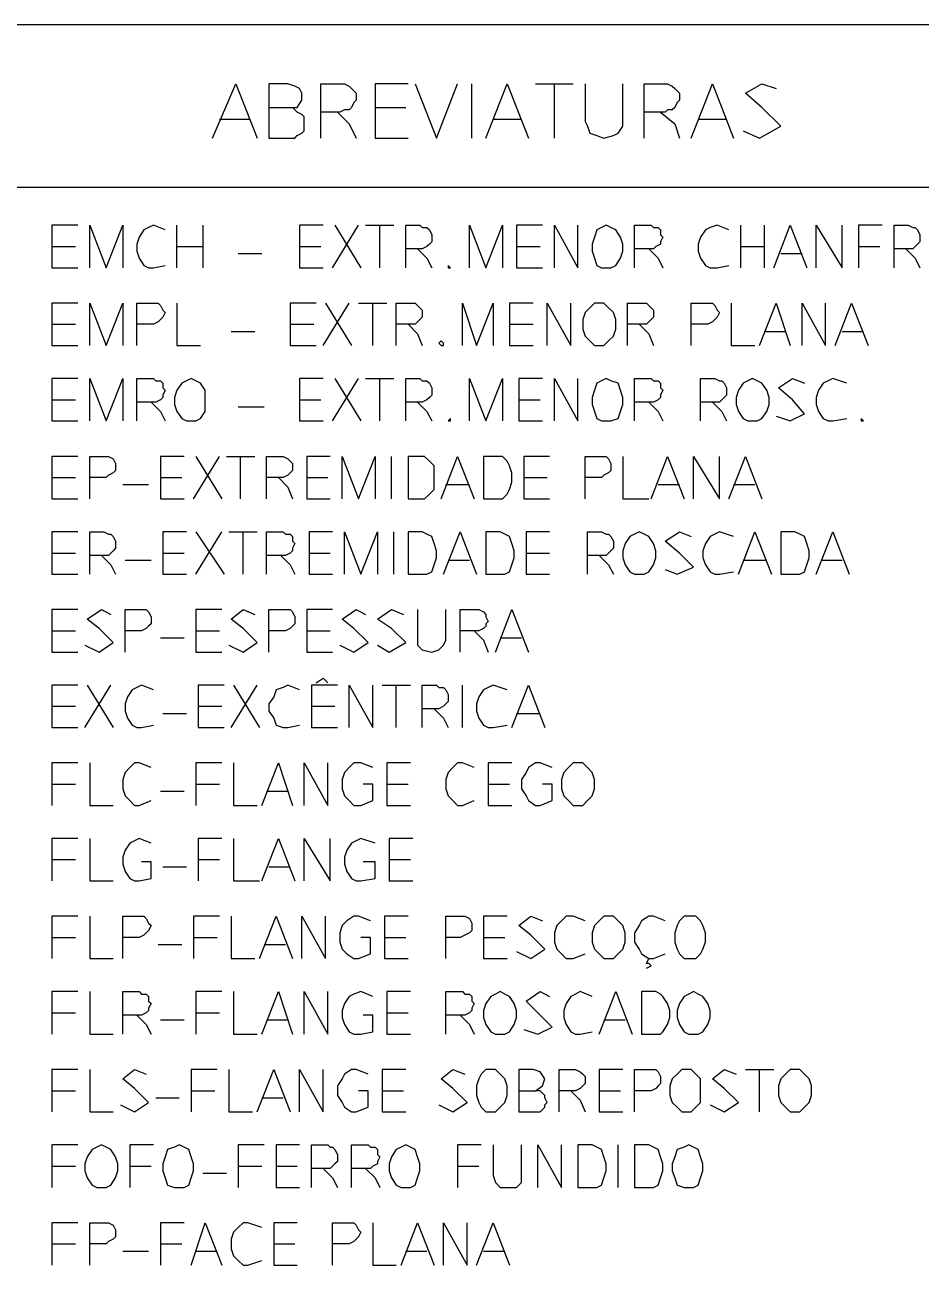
# Paper-space layout 'FOLHA 2' of a CAD drawing. Extents: x 518 to 1126, y -1 to 420.
# Drawn here: x 582.5 to 620.5, y 54 to 106.6 of the extents above; entities that cross this region are included whole.
import ezdxf

# ---------------------------------------------------------------- set-up
doc = ezdxf.new("R2010")
doc.units = 0
doc.header["$MEASUREMENT"] = 0
doc.layers.add('GT_1', color=7, linetype='Continuous')

psp = doc.layouts.new('FOLHA 2')

# ---------------------------------------------------------------- linework, layer by layer
at = {"layer": 'GT_1', "flags": 128}
for points in [[(971.39, 106.589), (542.59, 106.589)], [(590.49, 101.789), (591.49, 104.089), (592.39, 101.789)], [(592.89, 103.089), (593.89, 103.089), (594.09, 103.089), (594.29, 103.389), (594.29, 103.689), (594.19, 103.889), (593.99, 103.989), (593.69, 104.089), (592.89, 104.089), (592.89, 101.789), (593.89, 101.789), (593.99, 101.789), (594.09, 101.889), (594.29, 101.989), (594.39, 102.089), (594.39, 102.189), (594.39, 102.389), (594.39, 102.489), (594.39, 102.689), (594.29, 102.789), (594.09, 102.889), (593.99, 102.989), (593.89, 103.089)], [(595.09, 101.789), (595.09, 104.089), (595.89, 104.089), (595.99, 104.089), (596.09, 104.089), (596.29, 103.989), (596.39, 103.889), (596.49, 103.789), (596.59, 103.689), (596.59, 103.589), (596.59, 103.389), (596.49, 103.289), (596.39, 103.089), (596.29, 102.989), (596.09, 102.989), (595.89, 102.889), (595.09, 102.889)], [(598.79, 104.089), (597.39, 104.089), (597.39, 101.789), (598.79, 101.789)], [(599.09, 104.089), (599.99, 101.789), (600.89, 104.089)], [(601.49, 101.789), (601.49, 104.089)], [(602.09, 101.789), (602.99, 104.089), (603.89, 101.789)], [(604.19, 104.089), (605.79, 104.089)], [(604.99, 101.789), (604.99, 104.089)], [(606.29, 104.089), (606.29, 102.489), (606.39, 102.289), (606.49, 101.989), (606.79, 101.889), (607.09, 101.789), (607.49, 101.889), (607.69, 101.989), (607.89, 102.289), (607.89, 102.489), (607.89, 104.089)], [(608.79, 101.789), (608.79, 104.089), (609.69, 104.089), (609.79, 104.089), (609.99, 103.989), (610.09, 103.889), (610.19, 103.789), (610.29, 103.689), (610.29, 103.589), (610.29, 103.389), (610.19, 103.289), (610.09, 103.089), (609.99, 102.989), (609.79, 102.989), (609.69, 102.889), (608.79, 102.889)], [(610.79, 101.789), (611.69, 104.089), (612.59, 101.789)], [(612.99, 102.089), (613.69, 101.789), (614.59, 102.289), (613.79, 103.089), (613.09, 103.689), (613.79, 104.089), (614.39, 103.889)], [(590.79, 102.589), (592.09, 102.589)], [(595.79, 102.889), (596.29, 102.389), (596.59, 101.789)], [(597.39, 103.089), (598.69, 103.089)], [(602.39, 102.589), (603.59, 102.589)], [(609.49, 102.889), (610.09, 102.389), (610.29, 101.789)], [(611.09, 102.589), (612.29, 102.589)], [(846.49, 99.689), (542.59, 99.689)], [(584.79, 98.089), (583.69, 98.089), (583.69, 96.289), (584.79, 96.289)], [(585.29, 96.289), (585.29, 98.089), (585.99, 96.289), (586.69, 98.089), (586.69, 96.289)], [(588.49, 97.889), (587.99, 98.089), (587.79, 97.989), (587.59, 97.889), (587.39, 97.589), (587.29, 97.289), (587.29, 96.989), (587.39, 96.689), (587.59, 96.389), (587.79, 96.289), (587.99, 96.289), (588.49, 96.389)], [(588.99, 96.289), (588.99, 98.089)], [(590.09, 98.089), (590.09, 96.289)], [(595.19, 98.089), (594.19, 98.089), (594.19, 96.289), (595.19, 96.289)], [(595.59, 96.289), (596.69, 98.089)], [(595.69, 98.089), (596.79, 96.289)], [(596.99, 98.089), (598.19, 98.089)], [(597.59, 96.289), (597.59, 98.089)], [(598.69, 96.289), (598.69, 98.089), (599.29, 98.089), (599.39, 97.989), (599.59, 97.989), (599.69, 97.889), (599.79, 97.689), (599.79, 97.589), (599.79, 97.389), (599.69, 97.289), (599.59, 97.189), (599.39, 97.089), (599.29, 97.089), (598.69, 97.089)], [(601.39, 96.289), (601.39, 98.089), (602.09, 96.289), (602.79, 98.089), (602.79, 96.289)], [(604.49, 98.089), (603.39, 98.089), (603.39, 96.289), (604.49, 96.289)], [(604.99, 96.289), (604.99, 98.089), (605.99, 96.289), (605.99, 98.089)], [(607.29, 96.289), (607.39, 96.289), (607.59, 96.389), (607.79, 96.689), (607.89, 96.989), (607.89, 97.289), (607.79, 97.589), (607.59, 97.889), (607.39, 97.989), (607.19, 98.089), (606.99, 97.989), (606.79, 97.889), (606.69, 97.589), (606.59, 97.289), (606.59, 96.989), (606.69, 96.689), (606.79, 96.389), (606.99, 96.289), (607.19, 96.289), (607.29, 96.289)], [(608.39, 96.289), (608.39, 98.089), (609.09, 98.089), (609.19, 97.989), (609.39, 97.989), (609.49, 97.889), (609.49, 97.689), (609.59, 97.589), (609.49, 97.389), (609.49, 97.289), (609.29, 97.189), (609.19, 97.089), (609.09, 97.089), (608.39, 97.089)], [(612.39, 97.889), (611.89, 98.089), (611.59, 97.989), (611.39, 97.889), (611.19, 97.589), (611.09, 97.289), (611.09, 96.989), (611.19, 96.689), (611.39, 96.389), (611.59, 96.289), (611.89, 96.289), (612.39, 96.389)], [(612.89, 96.289), (612.89, 98.089)], [(613.89, 98.089), (613.89, 96.289)], [(614.29, 96.289), (614.99, 98.089), (615.69, 96.289)], [(616.09, 96.289), (616.09, 98.089), (617.19, 96.289), (617.19, 98.089)], [(618.89, 98.089), (617.89, 98.089), (617.89, 96.289)], [(619.39, 96.289), (619.39, 98.089), (619.99, 98.089), (620.19, 97.989), (620.29, 97.989), (620.39, 97.889), (620.49, 97.689), (620.49, 97.589), (620.49, 97.389), (620.39, 97.289), (620.29, 97.189), (620.19, 97.089), (619.99, 97.089), (619.39, 97.089)], [(583.69, 97.189), (584.69, 97.189)], [(588.99, 97.189), (590.09, 97.189)], [(591.59, 96.889), (592.59, 96.889)], [(594.19, 97.189), (595.09, 97.189)], [(599.19, 97.089), (599.59, 96.689), (599.79, 96.289)], [(603.39, 97.189), (604.39, 97.189)], [(608.99, 97.089), (609.39, 96.689), (609.59, 96.289)], [(612.89, 97.189), (613.89, 97.189)], [(614.59, 96.889), (615.49, 96.889)], [(617.89, 97.189), (618.79, 97.189)], [(619.89, 97.089), (620.29, 96.689), (620.49, 96.289)], [(600.59, 96.289), (600.49, 96.389), (600.49, 96.289), (600.59, 96.289)], [(584.79, 94.789), (583.69, 94.789), (583.69, 92.989), (584.79, 92.989)], [(585.29, 92.989), (585.29, 94.789), (585.99, 92.989), (586.69, 94.789), (586.69, 92.989)], [(587.29, 92.989), (587.29, 94.789), (587.99, 94.789), (588.19, 94.789), (588.29, 94.689), (588.39, 94.489), (588.49, 94.389), (588.39, 94.189), (588.29, 94.089), (588.19, 93.989), (587.99, 93.889), (587.29, 93.889)], [(588.99, 94.789), (588.99, 92.989), (589.99, 92.989)], [(594.89, 94.789), (593.79, 94.789), (593.79, 92.989), (594.89, 92.989)], [(595.19, 92.989), (596.29, 94.789)], [(595.29, 94.789), (596.39, 92.989)], [(596.69, 94.789), (597.89, 94.789)], [(597.29, 92.989), (597.29, 94.789)], [(598.29, 92.989), (598.29, 94.789), (598.89, 94.789), (598.99, 94.789), (599.09, 94.789), (599.19, 94.689), (599.29, 94.589), (599.39, 94.489), (599.39, 94.289), (599.39, 94.189), (599.29, 94.089), (599.19, 93.989), (599.09, 93.889), (598.89, 93.889), (598.29, 93.889)], [(601.09, 92.989), (601.09, 94.789), (601.69, 92.989), (602.39, 94.789), (602.39, 92.989)], [(604.09, 94.789), (603.09, 94.789), (603.09, 92.989), (604.09, 92.989)], [(604.69, 92.989), (604.69, 94.789), (605.69, 92.989), (605.69, 94.789)], [(606.99, 92.989), (607.09, 92.989), (607.29, 93.189), (607.49, 93.389), (607.59, 93.689), (607.59, 94.089), (607.49, 94.389), (607.29, 94.589), (607.09, 94.789), (606.89, 94.789), (606.69, 94.789), (606.49, 94.589), (606.29, 94.389), (606.19, 94.089), (606.19, 93.689), (606.29, 93.389), (606.49, 93.189), (606.69, 92.989), (606.89, 92.989), (606.99, 92.989)], [(608.09, 92.989), (608.09, 94.789), (608.69, 94.789), (608.89, 94.789), (608.99, 94.689), (609.09, 94.589), (609.19, 94.489), (609.19, 94.289), (609.19, 94.189), (609.09, 94.089), (608.99, 93.989), (608.89, 93.889), (608.69, 93.889), (608.09, 93.889)], [(610.79, 92.989), (610.79, 94.789), (611.49, 94.789), (611.69, 94.789), (611.79, 94.689), (611.89, 94.489), (611.99, 94.389), (611.89, 94.189), (611.79, 94.089), (611.69, 93.989), (611.49, 93.889), (610.79, 93.889)], [(612.49, 94.789), (612.49, 92.989), (613.49, 92.989)], [(613.69, 92.989), (614.39, 94.789), (614.99, 92.989)], [(615.49, 92.989), (615.49, 94.789), (616.49, 92.989), (616.49, 94.789)], [(616.89, 92.989), (617.59, 94.789), (618.29, 92.989)], [(583.69, 93.889), (584.69, 93.889)], [(593.79, 93.889), (594.79, 93.889)], [(598.79, 93.889), (599.19, 93.489), (599.39, 92.989)], [(603.09, 93.889), (604.09, 93.889)], [(608.59, 93.889), (608.99, 93.489), (609.19, 92.989)], [(591.29, 93.589), (592.29, 93.589)], [(600.29, 92.989), (600.29, 93.089), (600.19, 93.189), (600.09, 93.089), (600.19, 92.989), (600.29, 92.989)], [(613.89, 93.589), (614.79, 93.589)], [(617.19, 93.589), (618.09, 93.589)], [(584.79, 91.589), (583.69, 91.589), (583.69, 89.789), (584.79, 89.789)], [(585.29, 89.789), (585.29, 91.589), (585.99, 89.789), (586.69, 91.589), (586.69, 89.789)], [(587.29, 89.789), (587.29, 91.589), (587.99, 91.589), (588.09, 91.489), (588.29, 91.489), (588.39, 91.389), (588.39, 91.189), (588.49, 91.089), (588.39, 90.889), (588.39, 90.789), (588.29, 90.689), (588.09, 90.589), (587.99, 90.589), (587.29, 90.589)], [(589.69, 89.789), (589.79, 89.789), (589.99, 89.889), (590.19, 90.189), (590.19, 90.489), (590.19, 90.789), (590.19, 91.089), (589.99, 91.389), (589.79, 91.489), (589.59, 91.589), (589.39, 91.489), (589.19, 91.389), (588.99, 91.089), (588.89, 90.789), (588.89, 90.489), (588.99, 90.189), (589.19, 89.889), (589.39, 89.789), (589.59, 89.789), (589.69, 89.789)], [(595.19, 91.589), (594.19, 91.589), (594.19, 89.789), (595.19, 89.789)], [(595.59, 89.789), (596.69, 91.589)], [(595.69, 91.589), (596.79, 89.789)], [(596.99, 91.589), (598.19, 91.589)], [(597.59, 89.789), (597.59, 91.589)], [(598.69, 89.789), (598.69, 91.589), (599.29, 91.589), (599.39, 91.489), (599.59, 91.489), (599.69, 91.389), (599.79, 91.189), (599.79, 91.089), (599.79, 90.889), (599.69, 90.789), (599.59, 90.689), (599.39, 90.589), (599.29, 90.589), (598.69, 90.589)], [(601.39, 89.789), (601.39, 91.589), (602.09, 89.789), (602.79, 91.589), (602.79, 89.789)], [(604.49, 91.589), (603.49, 91.589), (603.49, 89.789), (604.49, 89.789)], [(604.99, 89.789), (604.99, 91.589), (605.99, 89.789), (605.99, 91.589)], [(607.29, 89.789), (607.39, 89.789), (607.69, 89.889), (607.79, 90.189), (607.89, 90.489), (607.89, 90.789), (607.79, 91.089), (607.69, 91.389), (607.39, 91.489), (607.19, 91.589), (606.99, 91.489), (606.79, 91.389), (606.69, 91.089), (606.59, 90.789), (606.59, 90.489), (606.69, 90.189), (606.79, 89.889), (606.99, 89.789), (607.19, 89.789), (607.29, 89.789)], [(608.39, 89.789), (608.39, 91.589), (609.09, 91.589), (609.19, 91.489), (609.39, 91.489), (609.49, 91.389), (609.49, 91.189), (609.59, 91.089), (609.49, 90.889), (609.49, 90.789), (609.39, 90.689), (609.19, 90.589), (609.09, 90.589), (608.39, 90.589)], [(611.19, 89.789), (611.19, 91.589), (611.79, 91.589), (611.99, 91.489), (612.09, 91.489), (612.19, 91.389), (612.29, 91.189), (612.29, 91.089), (612.29, 90.889), (612.19, 90.789), (612.09, 90.689), (611.99, 90.589), (611.79, 90.589), (611.19, 90.589)], [(613.49, 89.789), (613.59, 89.789), (613.79, 89.889), (613.99, 90.189), (614.09, 90.489), (614.09, 90.789), (613.99, 91.089), (613.79, 91.389), (613.59, 91.489), (613.39, 91.589), (613.19, 91.489), (612.99, 91.389), (612.79, 91.089), (612.69, 90.789), (612.69, 90.489), (612.79, 90.189), (612.99, 89.889), (613.19, 89.789), (613.39, 89.789), (613.49, 89.789)], [(614.39, 89.989), (614.99, 89.789), (615.59, 90.089), (615.09, 90.689), (614.49, 91.189), (615.09, 91.589), (615.59, 91.389)], [(617.39, 91.389), (616.79, 91.589), (616.59, 91.489), (616.39, 91.389), (616.19, 91.089), (616.09, 90.789), (616.09, 90.489), (616.19, 90.189), (616.39, 89.889), (616.59, 89.789), (616.79, 89.789), (617.39, 89.889)], [(583.69, 90.689), (584.69, 90.689)], [(587.89, 90.589), (588.29, 90.189), (588.49, 89.789)], [(594.19, 90.689), (595.09, 90.689)], [(599.19, 90.589), (599.59, 90.189), (599.79, 89.789)], [(603.49, 90.689), (604.39, 90.689)], [(608.99, 90.589), (609.39, 90.189), (609.59, 89.789)], [(611.69, 90.589), (612.09, 90.189), (612.29, 89.789)], [(591.59, 90.389), (592.69, 90.389)], [(600.59, 89.789), (600.59, 89.889), (600.49, 89.789), (600.59, 89.789)], [(617.99, 89.789), (618.09, 89.789), (617.99, 89.889), (617.99, 89.789)], [(584.79, 88.289), (583.69, 88.289), (583.69, 86.489), (584.79, 86.489)], [(585.29, 86.489), (585.29, 88.289), (585.99, 88.289), (586.09, 88.289), (586.29, 88.189), (586.39, 87.989), (586.39, 87.889), (586.39, 87.689), (586.29, 87.589), (586.09, 87.489), (585.99, 87.389), (585.29, 87.389)], [(589.29, 88.289), (588.29, 88.289), (588.29, 86.489), (589.29, 86.489)], [(589.69, 86.489), (590.79, 88.289)], [(589.79, 88.289), (590.89, 86.489)], [(591.09, 88.289), (592.29, 88.289)], [(591.69, 86.489), (591.69, 88.289)], [(592.79, 86.489), (592.79, 88.289), (593.39, 88.289), (593.49, 88.289), (593.69, 88.189), (593.79, 88.089), (593.89, 87.989), (593.89, 87.789), (593.89, 87.689), (593.79, 87.589), (593.69, 87.489), (593.49, 87.389), (593.39, 87.389), (592.79, 87.389)], [(595.49, 88.289), (594.49, 88.289), (594.49, 86.489), (595.49, 86.489)], [(595.99, 86.489), (595.99, 88.289), (596.69, 86.489), (597.39, 88.289), (597.39, 86.489)], [(598.09, 86.489), (598.09, 88.289)], [(599.49, 86.489), (599.69, 86.689), (599.89, 86.889), (599.89, 87.189), (599.89, 87.589), (599.89, 87.889), (599.69, 88.089), (599.49, 88.289), (599.39, 88.289), (598.79, 88.289), (598.79, 86.489), (599.39, 86.489), (599.49, 86.489)], [(600.19, 86.489), (600.89, 88.289), (601.59, 86.489)], [(602.69, 86.489), (602.79, 86.489), (602.99, 86.689), (603.09, 86.889), (603.19, 87.189), (603.19, 87.589), (603.09, 87.889), (602.99, 88.089), (602.79, 88.289), (602.59, 88.289), (601.99, 88.289), (601.99, 86.489), (602.59, 86.489), (602.69, 86.489)], [(604.79, 88.289), (603.69, 88.289), (603.69, 86.489), (604.79, 86.489)], [(606.29, 86.489), (606.29, 88.289), (606.99, 88.289), (607.19, 88.289), (607.29, 88.189), (607.39, 87.989), (607.39, 87.889), (607.39, 87.689), (607.29, 87.589), (607.09, 87.489), (606.99, 87.389), (606.29, 87.389)], [(607.89, 88.289), (607.89, 86.489), (608.99, 86.489)], [(609.09, 86.489), (609.79, 88.289), (610.49, 86.489)], [(610.89, 86.489), (610.89, 88.289), (611.99, 86.489), (611.99, 88.289)], [(612.39, 86.489), (613.09, 88.289), (613.79, 86.489)], [(583.69, 87.389), (584.69, 87.389)], [(588.29, 87.389), (589.19, 87.389)], [(593.29, 87.389), (593.69, 86.989), (593.89, 86.489)], [(594.49, 87.389), (595.39, 87.389)], [(603.69, 87.389), (604.69, 87.389)], [(586.69, 87.089), (587.79, 87.089)], [(600.39, 87.089), (601.39, 87.089)], [(609.39, 87.089), (610.29, 87.089)], [(612.59, 87.089), (613.49, 87.089)], [(584.79, 85.089), (583.69, 85.089), (583.69, 83.289), (584.79, 83.289)], [(585.29, 83.289), (585.29, 85.089), (585.89, 85.089), (586.09, 84.989), (586.19, 84.989), (586.29, 84.889), (586.39, 84.689), (586.39, 84.589), (586.39, 84.389), (586.29, 84.289), (586.19, 84.189), (586.09, 84.089), (585.89, 84.089), (585.29, 84.089)], [(589.39, 85.089), (588.39, 85.089), (588.39, 83.289), (589.39, 83.289)], [(589.79, 83.289), (590.89, 85.089)], [(589.79, 85.089), (590.99, 83.289)], [(591.19, 85.089), (592.39, 85.089)], [(591.79, 83.289), (591.79, 85.089)], [(592.79, 83.289), (592.79, 85.089), (593.49, 85.089), (593.59, 84.989), (593.79, 84.989), (593.89, 84.889), (593.89, 84.689), (593.99, 84.589), (593.89, 84.389), (593.89, 84.289), (593.79, 84.189), (593.59, 84.089), (593.49, 84.089), (592.79, 84.089)], [(595.59, 85.089), (594.59, 85.089), (594.59, 83.289), (595.59, 83.289)], [(596.09, 83.289), (596.09, 85.089), (596.79, 83.289), (597.49, 85.089), (597.49, 83.289)], [(598.19, 83.289), (598.19, 85.089)], [(599.49, 83.289), (599.59, 83.289), (599.79, 83.389), (599.89, 83.689), (599.99, 83.989), (599.99, 84.289), (599.89, 84.589), (599.79, 84.889), (599.59, 84.989), (599.39, 85.089), (598.79, 85.089), (598.79, 83.289), (599.39, 83.289), (599.49, 83.289)], [(600.29, 83.289), (600.99, 85.089), (601.69, 83.289)], [(602.79, 83.289), (602.89, 83.289), (603.09, 83.389), (603.19, 83.689), (603.29, 83.989), (603.29, 84.289), (603.19, 84.589), (603.09, 84.889), (602.89, 84.989), (602.69, 85.089), (602.09, 85.089), (602.09, 83.289), (602.69, 83.289), (602.79, 83.289)], [(604.79, 85.089), (603.79, 85.089), (603.79, 83.289), (604.79, 83.289)], [(606.39, 83.289), (606.39, 85.089), (606.99, 85.089), (607.19, 84.989), (607.29, 84.989), (607.39, 84.889), (607.49, 84.689), (607.49, 84.589), (607.49, 84.389), (607.39, 84.289), (607.29, 84.189), (607.19, 84.089), (606.99, 84.089), (606.39, 84.089)], [(608.69, 83.289), (608.79, 83.289), (608.99, 83.389), (609.19, 83.689), (609.29, 83.989), (609.29, 84.289), (609.19, 84.589), (608.99, 84.889), (608.79, 84.989), (608.59, 85.089), (608.39, 84.989), (608.19, 84.889), (607.99, 84.589), (607.89, 84.289), (607.89, 83.989), (607.99, 83.689), (608.19, 83.389), (608.39, 83.289), (608.59, 83.289), (608.69, 83.289)], [(609.69, 83.489), (610.19, 83.289), (610.89, 83.589), (610.29, 84.189), (609.69, 84.689), (610.29, 85.089), (610.79, 84.889)], [(612.59, 84.889), (611.99, 85.089), (611.79, 84.989), (611.59, 84.889), (611.39, 84.589), (611.29, 84.289), (611.29, 83.989), (611.39, 83.689), (611.59, 83.389), (611.79, 83.289), (611.99, 83.289), (612.59, 83.389)], [(612.79, 83.289), (613.49, 85.089), (614.19, 83.289)], [(615.29, 83.289), (615.39, 83.289), (615.59, 83.389), (615.69, 83.689), (615.79, 83.989), (615.79, 84.289), (615.69, 84.589), (615.59, 84.889), (615.39, 84.989), (615.19, 85.089), (614.59, 85.089), (614.59, 83.289), (615.19, 83.289), (615.29, 83.289)], [(616.09, 83.289), (616.79, 85.089), (617.49, 83.289)], [(583.69, 84.189), (584.69, 84.189)], [(588.39, 84.189), (589.29, 84.189)], [(594.59, 84.189), (595.49, 84.189)], [(603.79, 84.189), (604.79, 84.189)], [(585.79, 84.089), (586.19, 83.689), (586.39, 83.289)], [(586.79, 83.889), (587.89, 83.889)], [(593.39, 84.089), (593.79, 83.689), (593.99, 83.289)], [(600.49, 83.889), (601.39, 83.889)], [(606.89, 84.089), (607.29, 83.689), (607.49, 83.289)], [(612.99, 83.889), (613.99, 83.889)], [(616.29, 83.889), (617.19, 83.889)], [(584.79, 81.789), (583.69, 81.789), (583.69, 79.989), (584.79, 79.989)], [(585.09, 80.289), (585.69, 79.989), (586.29, 80.389), (585.69, 80.989), (585.19, 81.389), (585.79, 81.789), (586.19, 81.589)], [(586.79, 79.989), (586.79, 81.789), (587.49, 81.789), (587.69, 81.789), (587.79, 81.689), (587.89, 81.489), (587.89, 81.389), (587.89, 81.189), (587.79, 81.089), (587.69, 80.989), (587.49, 80.889), (586.79, 80.889)], [(590.89, 81.789), (589.79, 81.789), (589.79, 79.989), (590.89, 79.989)], [(591.19, 80.289), (591.79, 79.989), (592.39, 80.389), (591.79, 80.989), (591.29, 81.389), (591.79, 81.789), (592.29, 81.589)], [(592.89, 79.989), (592.89, 81.789), (593.59, 81.789), (593.79, 81.789), (593.89, 81.689), (593.99, 81.489), (593.99, 81.389), (593.99, 81.189), (593.89, 81.089), (593.79, 80.989), (593.59, 80.889), (592.89, 80.889)], [(595.59, 81.789), (594.49, 81.789), (594.49, 79.989), (595.59, 79.989)], [(595.89, 80.289), (596.49, 79.989), (597.09, 80.389), (596.49, 80.989), (595.99, 81.389), (596.59, 81.789), (596.99, 81.589)], [(597.49, 80.289), (597.99, 79.989), (598.69, 80.389), (598.09, 80.989), (597.49, 81.389), (598.09, 81.789), (598.59, 81.589)], [(599.19, 81.789), (599.19, 80.489), (599.19, 80.289), (599.39, 80.089), (599.79, 79.989), (600.09, 80.089), (600.29, 80.289), (600.39, 80.489), (600.39, 81.789)], [(600.99, 79.989), (600.99, 81.789), (601.69, 81.789), (601.79, 81.789), (601.99, 81.689), (602.09, 81.589), (602.09, 81.489), (602.19, 81.289), (602.09, 81.189), (602.09, 81.089), (601.99, 80.989), (601.79, 80.889), (601.69, 80.889), (600.99, 80.889)], [(602.49, 79.989), (603.19, 81.789), (603.89, 79.989)], [(583.69, 80.889), (584.69, 80.889)], [(588.29, 80.589), (589.29, 80.589)], [(589.79, 80.889), (590.79, 80.889)], [(594.49, 80.889), (595.49, 80.889)], [(601.59, 80.889), (601.99, 80.489), (602.19, 79.989)], [(602.69, 80.589), (603.59, 80.589)], [(584.79, 78.589), (583.69, 78.589), (583.69, 76.789), (584.79, 76.789)], [(585.09, 76.789), (586.19, 78.589)], [(585.19, 78.589), (586.29, 76.789)], [(587.99, 78.389), (587.49, 78.589), (587.29, 78.489), (587.09, 78.389), (586.89, 78.089), (586.79, 77.789), (586.79, 77.489), (586.89, 77.189), (587.09, 76.889), (587.29, 76.789), (587.49, 76.789), (587.99, 76.889)], [(590.99, 78.589), (589.89, 78.589), (589.89, 76.789), (590.99, 76.789)], [(591.29, 76.789), (592.39, 78.589)], [(591.39, 78.589), (592.49, 76.789)], [(594.19, 78.389), (593.69, 78.589), (593.49, 78.489), (593.19, 78.389), (593.09, 78.089), (592.89, 77.789), (592.89, 77.489), (593.09, 77.189), (593.19, 76.889), (593.49, 76.789), (593.69, 76.789), (594.19, 76.889)], [(595.79, 78.589), (594.69, 78.589), (594.69, 76.789), (595.79, 76.789)], [(594.89, 78.689), (595.19, 78.889), (595.39, 78.689)], [(596.29, 76.789), (596.29, 78.589), (597.29, 76.789), (597.29, 78.589)], [(597.69, 78.589), (598.89, 78.589)], [(598.29, 76.789), (598.29, 78.589)], [(599.39, 76.789), (599.39, 78.589), (599.99, 78.589), (600.09, 78.489), (600.29, 78.489), (600.39, 78.389), (600.49, 78.189), (600.49, 78.089), (600.49, 77.889), (600.39, 77.789), (600.29, 77.689), (600.09, 77.589), (599.99, 77.589), (599.39, 77.589)], [(601.09, 76.789), (601.09, 78.589)], [(602.99, 78.389), (602.39, 78.589), (602.19, 78.489), (601.99, 78.389), (601.79, 78.089), (601.69, 77.789), (601.69, 77.489), (601.79, 77.189), (601.99, 76.889), (602.19, 76.789), (602.39, 76.789), (602.99, 76.889)], [(603.19, 76.789), (603.89, 78.589), (604.59, 76.789)], [(583.69, 77.689), (584.69, 77.689)], [(588.39, 77.389), (589.39, 77.389)], [(589.89, 77.689), (590.89, 77.689)], [(594.69, 77.689), (595.69, 77.689)], [(599.89, 77.589), (600.29, 77.189), (600.49, 76.789)], [(603.39, 77.389), (604.39, 77.389)], [(584.79, 75.289), (583.69, 75.289), (583.69, 73.489)], [(585.29, 75.289), (585.29, 73.489), (586.29, 73.489)], [(587.89, 75.089), (587.39, 75.289), (587.19, 75.289), (586.99, 75.089), (586.79, 74.889), (586.69, 74.589), (586.69, 74.189), (586.79, 73.889), (586.99, 73.689), (587.19, 73.489), (587.39, 73.489), (587.89, 73.689)], [(590.89, 75.289), (589.79, 75.289), (589.79, 73.489)], [(591.39, 75.289), (591.39, 73.489), (592.39, 73.489)], [(592.59, 73.489), (593.29, 75.289), (593.89, 73.489)], [(594.39, 73.489), (594.39, 75.289), (595.39, 73.489), (595.39, 75.289)], [(597.29, 75.089), (596.79, 75.289), (596.49, 75.289), (596.29, 75.089), (596.09, 74.889), (595.99, 74.589), (595.99, 74.189), (596.09, 73.889), (596.29, 73.689), (596.49, 73.489), (596.79, 73.489), (597.29, 73.689), (597.29, 74.389), (596.89, 74.389)], [(598.89, 75.289), (597.89, 75.289), (597.89, 73.489), (598.89, 73.489)], [(601.59, 75.089), (601.09, 75.289), (600.89, 75.289), (600.69, 75.089), (600.49, 74.889), (600.39, 74.589), (600.39, 74.189), (600.49, 73.889), (600.69, 73.689), (600.89, 73.489), (601.09, 73.489), (601.59, 73.689)], [(603.19, 75.289), (602.19, 75.289), (602.19, 73.489), (603.19, 73.489)], [(604.89, 75.089), (604.39, 75.289), (604.19, 75.289), (603.89, 75.089), (603.79, 74.889), (603.59, 74.589), (603.59, 74.189), (603.79, 73.889), (603.89, 73.689), (604.19, 73.489), (604.39, 73.489), (604.89, 73.689), (604.89, 74.389), (604.49, 74.389)], [(606.09, 73.489), (606.19, 73.489), (606.39, 73.689), (606.59, 73.889), (606.69, 74.189), (606.69, 74.589), (606.59, 74.889), (606.39, 75.089), (606.19, 75.289), (605.99, 75.289), (605.79, 75.289), (605.59, 75.089), (605.39, 74.889), (605.29, 74.589), (605.29, 74.189), (605.39, 73.889), (605.59, 73.689), (605.79, 73.489), (605.99, 73.489), (606.09, 73.489)], [(583.69, 74.389), (584.69, 74.389)], [(589.79, 74.389), (590.79, 74.389)], [(597.89, 74.389), (598.79, 74.389)], [(602.19, 74.389), (603.09, 74.389)], [(588.29, 74.089), (589.29, 74.089)], [(592.79, 74.089), (593.69, 74.089)], [(584.79, 72.089), (583.69, 72.089), (583.69, 70.289)], [(585.29, 72.089), (585.29, 70.289), (586.29, 70.289)], [(587.89, 71.889), (587.39, 72.089), (587.19, 71.989), (586.99, 71.889), (586.79, 71.589), (586.69, 71.289), (586.69, 70.989), (586.79, 70.689), (586.99, 70.389), (587.19, 70.289), (587.39, 70.289), (587.89, 70.389), (587.89, 71.089), (587.49, 71.089)], [(590.89, 72.089), (589.89, 72.089), (589.89, 70.289)], [(591.39, 72.089), (591.39, 70.289), (592.49, 70.289)], [(592.59, 70.289), (593.29, 72.089), (593.99, 70.289)], [(594.39, 70.289), (594.39, 72.089), (595.49, 70.289), (595.49, 72.089)], [(597.39, 71.889), (596.79, 72.089), (596.59, 71.989), (596.39, 71.889), (596.19, 71.589), (596.09, 71.289), (596.09, 70.989), (596.19, 70.689), (596.39, 70.389), (596.59, 70.289), (596.79, 70.289), (597.39, 70.389), (597.39, 71.089), (596.89, 71.089)], [(598.99, 72.089), (597.99, 72.089), (597.99, 70.289), (598.99, 70.289)], [(583.69, 71.189), (584.69, 71.189)], [(589.89, 71.189), (590.79, 71.189)], [(597.99, 71.189), (598.89, 71.189)], [(588.39, 70.889), (589.39, 70.889)], [(592.89, 70.889), (593.79, 70.889)], [(584.79, 68.789), (583.69, 68.789), (583.69, 66.989)], [(585.29, 68.789), (585.29, 66.989), (586.29, 66.989)], [(586.69, 66.989), (586.69, 68.789), (587.39, 68.789), (587.59, 68.789), (587.69, 68.689), (587.79, 68.489), (587.89, 68.389), (587.79, 68.189), (587.69, 68.089), (587.59, 67.989), (587.39, 67.889), (586.69, 67.889)], [(590.79, 68.789), (589.69, 68.789), (589.69, 66.989)], [(591.29, 68.789), (591.29, 66.989), (592.29, 66.989)], [(592.49, 66.989), (593.19, 68.789), (593.89, 66.989)], [(594.29, 66.989), (594.29, 68.789), (595.29, 66.989), (595.29, 68.789)], [(597.19, 68.589), (596.69, 68.789), (596.49, 68.789), (596.19, 68.589), (595.99, 68.389), (595.89, 68.089), (595.89, 67.689), (595.99, 67.389), (596.19, 67.189), (596.49, 66.989), (596.69, 66.989), (597.19, 67.189), (597.19, 67.889), (596.79, 67.889)], [(598.79, 68.789), (597.79, 68.789), (597.79, 66.989), (598.79, 66.989)], [(600.39, 66.989), (600.39, 68.789), (600.99, 68.789), (601.09, 68.789), (601.19, 68.789), (601.39, 68.689), (601.49, 68.489), (601.49, 68.389), (601.49, 68.189), (601.39, 68.089), (601.19, 67.989), (600.99, 67.889), (600.39, 67.889)], [(602.99, 68.789), (601.99, 68.789), (601.99, 66.989), (602.99, 66.989)], [(603.39, 67.289), (603.99, 66.989), (604.59, 67.389), (603.99, 67.989), (603.49, 68.389), (603.99, 68.789), (604.49, 68.589)], [(606.29, 68.589), (605.79, 68.789), (605.49, 68.789), (605.29, 68.589), (605.09, 68.389), (604.99, 68.089), (604.99, 67.689), (605.09, 67.389), (605.29, 67.189), (605.49, 66.989), (605.79, 66.989), (606.29, 67.189)], [(607.39, 66.989), (607.49, 66.989), (607.69, 67.189), (607.89, 67.389), (607.99, 67.689), (607.99, 68.089), (607.89, 68.389), (607.69, 68.589), (607.49, 68.789), (607.29, 68.789), (607.09, 68.789), (606.89, 68.589), (606.69, 68.389), (606.59, 68.089), (606.59, 67.689), (606.69, 67.389), (606.89, 67.189), (607.09, 66.989), (607.29, 66.989), (607.39, 66.989)], [(609.69, 68.589), (609.19, 68.789), (608.99, 68.789), (608.69, 68.589), (608.59, 68.389), (608.39, 68.089), (608.39, 67.689), (608.59, 67.389), (608.69, 67.189), (608.99, 66.989), (609.19, 66.989), (609.69, 67.189)], [(610.79, 66.989), (610.99, 66.989), (611.19, 67.189), (611.29, 67.389), (611.39, 67.689), (611.39, 68.089), (611.29, 68.389), (611.19, 68.589), (610.99, 68.789), (610.69, 68.789), (610.49, 68.789), (610.29, 68.589), (610.19, 68.389), (610.09, 68.089), (610.09, 67.689), (610.19, 67.389), (610.29, 67.189), (610.49, 66.989), (610.69, 66.989), (610.79, 66.989)], [(583.69, 67.889), (584.69, 67.889)], [(589.69, 67.889), (590.69, 67.889)], [(597.79, 67.889), (598.69, 67.889)], [(601.99, 67.889), (602.89, 67.889)], [(588.19, 67.589), (589.19, 67.589)], [(592.69, 67.589), (593.59, 67.589)], [(608.89, 66.589), (609.09, 66.689), (608.99, 66.789), (608.89, 66.789), (608.99, 66.989)], [(584.79, 65.589), (583.69, 65.589), (583.69, 63.789)], [(585.29, 65.589), (585.29, 63.789), (586.29, 63.789)], [(586.69, 63.789), (586.69, 65.589), (587.39, 65.589), (587.49, 65.489), (587.69, 65.489), (587.79, 65.389), (587.79, 65.189), (587.89, 65.089), (587.79, 64.889), (587.79, 64.789), (587.69, 64.689), (587.49, 64.589), (587.39, 64.589), (586.69, 64.589)], [(590.89, 65.589), (589.79, 65.589), (589.79, 63.789)], [(591.39, 65.589), (591.39, 63.789), (592.39, 63.789)], [(592.59, 63.789), (593.29, 65.589), (593.89, 63.789)], [(594.39, 63.789), (594.39, 65.589), (595.39, 63.789), (595.39, 65.589)], [(597.29, 65.389), (596.79, 65.589), (596.49, 65.489), (596.29, 65.389), (596.09, 65.089), (595.99, 64.789), (595.99, 64.489), (596.09, 64.189), (596.29, 63.889), (596.49, 63.789), (596.79, 63.789), (597.29, 63.889), (597.29, 64.589), (596.89, 64.589)], [(598.89, 65.589), (597.89, 65.589), (597.89, 63.789), (598.89, 63.789)], [(600.39, 63.789), (600.39, 65.589), (601.09, 65.589), (601.19, 65.489), (601.39, 65.489), (601.49, 65.389), (601.49, 65.189), (601.59, 65.089), (601.49, 64.889), (601.49, 64.789), (601.39, 64.689), (601.19, 64.589), (601.09, 64.589), (600.39, 64.589)], [(602.79, 63.789), (602.89, 63.789), (603.09, 63.889), (603.29, 64.189), (603.39, 64.489), (603.39, 64.789), (603.29, 65.089), (603.09, 65.389), (602.89, 65.489), (602.69, 65.589), (602.49, 65.489), (602.29, 65.389), (602.09, 65.089), (601.99, 64.789), (601.99, 64.489), (602.09, 64.189), (602.29, 63.889), (602.49, 63.789), (602.69, 63.789), (602.79, 63.789)], [(603.69, 63.989), (604.29, 63.789), (604.89, 64.089), (604.29, 64.689), (603.79, 65.189), (604.39, 65.589), (604.79, 65.389)], [(606.59, 65.389), (606.09, 65.589), (605.89, 65.489), (605.69, 65.389), (605.49, 65.089), (605.39, 64.789), (605.39, 64.489), (605.49, 64.189), (605.69, 63.889), (605.89, 63.789), (606.09, 63.789), (606.59, 63.889)], [(606.89, 63.789), (607.59, 65.589), (608.29, 63.789)], [(609.39, 63.789), (609.49, 63.789), (609.59, 63.889), (609.79, 64.189), (609.89, 64.489), (609.89, 64.789), (609.79, 65.089), (609.59, 65.389), (609.49, 65.489), (609.29, 65.589), (608.69, 65.589), (608.69, 63.789), (609.29, 63.789), (609.39, 63.789)], [(610.99, 63.789), (611.09, 63.789), (611.29, 63.889), (611.49, 64.189), (611.59, 64.489), (611.59, 64.789), (611.49, 65.089), (611.29, 65.389), (611.09, 65.489), (610.89, 65.589), (610.69, 65.489), (610.49, 65.389), (610.29, 65.089), (610.19, 64.789), (610.19, 64.489), (610.29, 64.189), (610.49, 63.889), (610.69, 63.789), (610.89, 63.789), (610.99, 63.789)], [(583.69, 64.689), (584.69, 64.689)], [(587.29, 64.589), (587.69, 64.189), (587.89, 63.789)], [(588.29, 64.389), (589.29, 64.389)], [(589.79, 64.689), (590.79, 64.689)], [(592.79, 64.389), (593.69, 64.389)], [(597.89, 64.689), (598.79, 64.689)], [(600.99, 64.589), (601.39, 64.189), (601.59, 63.789)], [(607.09, 64.389), (607.99, 64.389)], [(584.79, 62.289), (583.69, 62.289), (583.69, 60.489)], [(585.29, 62.289), (585.29, 60.489), (586.29, 60.489)], [(586.59, 60.789), (587.19, 60.489), (587.79, 60.889), (587.19, 61.489), (586.69, 61.889), (587.19, 62.289), (587.69, 62.089)], [(590.69, 62.289), (589.59, 62.289), (589.59, 60.489)], [(591.19, 62.289), (591.19, 60.489), (592.19, 60.489)], [(592.39, 60.489), (593.09, 62.289), (593.79, 60.489)], [(594.19, 60.489), (594.19, 62.289), (595.19, 60.489), (595.19, 62.289)], [(597.09, 62.089), (596.59, 62.289), (596.39, 62.289), (596.09, 62.089), (595.99, 61.889), (595.79, 61.589), (595.79, 61.189), (595.99, 60.889), (596.09, 60.689), (596.39, 60.489), (596.59, 60.489), (597.09, 60.689), (597.09, 61.389), (596.69, 61.389)], [(598.69, 62.289), (597.69, 62.289), (597.69, 60.489), (598.69, 60.489)], [(600.09, 60.789), (600.69, 60.489), (601.29, 60.889), (600.69, 61.489), (600.19, 61.889), (600.69, 62.289), (601.19, 62.089)], [(602.39, 60.489), (602.49, 60.489), (602.69, 60.689), (602.89, 60.889), (602.99, 61.189), (602.99, 61.589), (602.89, 61.889), (602.69, 62.089), (602.49, 62.289), (602.29, 62.289), (602.09, 62.289), (601.89, 62.089), (601.79, 61.889), (601.69, 61.589), (601.69, 61.189), (601.79, 60.889), (601.89, 60.689), (602.09, 60.489), (602.29, 60.489), (602.39, 60.489)], [(603.49, 61.389), (604.19, 61.389), (604.49, 61.589), (604.59, 61.889), (604.39, 62.189), (604.09, 62.289), (603.49, 62.289), (603.49, 60.489), (604.19, 60.489), (604.39, 60.489), (604.49, 60.589), (604.59, 60.689), (604.59, 60.789), (604.69, 60.889), (604.59, 61.089), (604.59, 61.189), (604.49, 61.289), (604.39, 61.389), (604.19, 61.389)], [(605.19, 60.489), (605.19, 62.289), (605.79, 62.289), (605.89, 62.289), (606.09, 62.189), (606.19, 62.089), (606.29, 61.989), (606.29, 61.789), (606.29, 61.689), (606.19, 61.589), (606.09, 61.489), (605.89, 61.389), (605.79, 61.389), (605.19, 61.389)], [(607.89, 62.289), (606.89, 62.289), (606.89, 60.489), (607.89, 60.489)], [(608.39, 60.489), (608.39, 62.289), (609.09, 62.289), (609.29, 62.289), (609.39, 62.189), (609.49, 61.989), (609.49, 61.889), (609.49, 61.689), (609.39, 61.589), (609.29, 61.489), (609.09, 61.389), (608.39, 61.389)], [(610.69, 60.489), (610.79, 60.489), (610.99, 60.689), (611.19, 60.889), (611.19, 61.189), (611.19, 61.589), (611.19, 61.889), (610.99, 62.089), (610.79, 62.289), (610.59, 62.289), (610.39, 62.289), (610.19, 62.089), (609.99, 61.889), (609.89, 61.589), (609.89, 61.189), (609.99, 60.889), (610.19, 60.689), (610.39, 60.489), (610.59, 60.489), (610.69, 60.489)], [(611.59, 60.789), (612.19, 60.489), (612.79, 60.889), (612.19, 61.489), (611.69, 61.889), (612.19, 62.289), (612.69, 62.089)], [(613.09, 62.289), (614.29, 62.289)], [(613.69, 60.489), (613.69, 62.289)], [(615.29, 60.489), (615.39, 60.489), (615.59, 60.689), (615.79, 60.889), (615.89, 61.189), (615.89, 61.589), (615.79, 61.889), (615.59, 62.089), (615.39, 62.289), (615.19, 62.289), (614.99, 62.289), (614.79, 62.089), (614.59, 61.889), (614.49, 61.589), (614.49, 61.189), (614.59, 60.889), (614.79, 60.689), (614.99, 60.489), (615.19, 60.489), (615.29, 60.489)], [(583.69, 61.389), (584.69, 61.389)], [(588.09, 61.089), (589.09, 61.089)], [(589.59, 61.389), (590.59, 61.389)], [(592.59, 61.089), (593.49, 61.089)], [(597.69, 61.389), (598.59, 61.389)], [(605.69, 61.389), (606.09, 60.989), (606.29, 60.489)], [(606.89, 61.389), (607.79, 61.389)], [(584.79, 59.089), (583.69, 59.089), (583.69, 57.289)], [(585.89, 57.289), (585.99, 57.289), (586.19, 57.389), (586.39, 57.689), (586.49, 57.989), (586.49, 58.289), (586.39, 58.589), (586.19, 58.889), (585.99, 58.989), (585.79, 59.089), (585.59, 58.989), (585.39, 58.889), (585.19, 58.589), (585.09, 58.289), (585.09, 57.989), (585.19, 57.689), (585.39, 57.389), (585.59, 57.289), (585.79, 57.289), (585.89, 57.289)], [(587.99, 59.089), (586.99, 59.089), (586.99, 57.289)], [(589.19, 57.289), (589.29, 57.289), (589.49, 57.389), (589.59, 57.689), (589.69, 57.989), (589.69, 58.289), (589.59, 58.589), (589.49, 58.889), (589.29, 58.989), (589.09, 59.089), (588.89, 58.989), (588.59, 58.889), (588.49, 58.589), (588.39, 58.289), (588.39, 57.989), (588.49, 57.689), (588.59, 57.389), (588.89, 57.289), (589.09, 57.289), (589.19, 57.289)], [(592.69, 59.089), (591.59, 59.089), (591.59, 57.289)], [(594.19, 59.089), (593.19, 59.089), (593.19, 57.289), (594.19, 57.289)], [(594.69, 57.289), (594.69, 59.089), (595.29, 59.089), (595.39, 59.089), (595.49, 58.989), (595.59, 58.989), (595.69, 58.889), (595.79, 58.689), (595.79, 58.589), (595.79, 58.389), (595.69, 58.289), (595.59, 58.189), (595.49, 58.089), (595.29, 58.089), (594.69, 58.089)], [(596.39, 57.289), (596.39, 59.089), (597.09, 59.089), (597.19, 58.989), (597.39, 58.989), (597.49, 58.889), (597.49, 58.689), (597.59, 58.589), (597.49, 58.389), (597.49, 58.289), (597.29, 58.189), (597.19, 58.089), (597.09, 58.089), (596.39, 58.089)], [(598.79, 57.289), (598.89, 57.289), (599.09, 57.389), (599.19, 57.689), (599.29, 57.989), (599.29, 58.289), (599.19, 58.589), (599.09, 58.889), (598.89, 58.989), (598.69, 59.089), (598.49, 58.989), (598.29, 58.889), (598.09, 58.589), (597.99, 58.289), (597.99, 57.989), (598.09, 57.689), (598.29, 57.389), (598.49, 57.289), (598.69, 57.289), (598.79, 57.289)], [(601.89, 59.089), (600.89, 59.089), (600.89, 57.289)], [(602.39, 59.089), (602.39, 57.789), (602.49, 57.489), (602.69, 57.289), (602.99, 57.289), (603.39, 57.289), (603.59, 57.489), (603.59, 57.789), (603.59, 59.089)], [(604.29, 57.289), (604.29, 59.089), (605.29, 57.289), (605.29, 59.089)], [(606.69, 57.289), (606.79, 57.289), (606.99, 57.389), (607.09, 57.689), (607.19, 57.989), (607.19, 58.289), (607.09, 58.589), (606.99, 58.889), (606.79, 58.989), (606.59, 59.089), (605.99, 59.089), (605.99, 57.289), (606.59, 57.289), (606.69, 57.289)], [(607.69, 57.289), (607.69, 59.089)], [(609.09, 57.289), (609.19, 57.289), (609.39, 57.389), (609.49, 57.689), (609.59, 57.989), (609.59, 58.289), (609.49, 58.589), (609.39, 58.889), (609.19, 58.989), (608.99, 59.089), (608.39, 59.089), (608.39, 57.289), (608.99, 57.289), (609.09, 57.289)], [(610.79, 57.289), (610.89, 57.289), (611.09, 57.389), (611.19, 57.689), (611.29, 57.989), (611.29, 58.289), (611.19, 58.589), (611.09, 58.889), (610.89, 58.989), (610.69, 59.089), (610.49, 58.989), (610.19, 58.889), (610.09, 58.589), (609.99, 58.289), (609.99, 57.989), (610.09, 57.689), (610.19, 57.389), (610.49, 57.289), (610.69, 57.289), (610.79, 57.289)], [(583.69, 58.189), (584.69, 58.189)], [(586.99, 58.189), (587.89, 58.189)], [(590.09, 57.889), (591.09, 57.889)], [(591.59, 58.189), (592.59, 58.189)], [(593.19, 58.189), (594.09, 58.189)], [(595.19, 58.089), (595.59, 57.689), (595.79, 57.289)], [(596.99, 58.089), (597.39, 57.689), (597.59, 57.289)], [(600.89, 58.189), (601.79, 58.189)], [(584.79, 55.789), (583.69, 55.789), (583.69, 53.989)], [(585.29, 53.989), (585.29, 55.789), (585.99, 55.789), (586.09, 55.789), (586.29, 55.689), (586.39, 55.489), (586.39, 55.389), (586.39, 55.189), (586.29, 55.089), (586.09, 54.989), (585.99, 54.889), (585.29, 54.889)], [(589.29, 55.789), (588.29, 55.789), (588.29, 53.989)], [(589.59, 53.989), (590.19, 55.789), (590.89, 53.989)], [(592.59, 55.589), (591.99, 55.789), (591.79, 55.789), (591.59, 55.589), (591.39, 55.389), (591.29, 55.089), (591.29, 54.689), (591.39, 54.389), (591.59, 54.189), (591.79, 53.989), (591.99, 53.989), (592.59, 54.189)], [(594.09, 55.789), (593.09, 55.789), (593.09, 53.989), (594.09, 53.989)], [(595.59, 53.989), (595.59, 55.789), (596.29, 55.789), (596.49, 55.789), (596.59, 55.689), (596.69, 55.489), (596.79, 55.389), (596.69, 55.189), (596.59, 55.089), (596.49, 54.989), (596.29, 54.889), (595.59, 54.889)], [(597.29, 55.789), (597.29, 53.989), (598.29, 53.989)], [(598.49, 53.989), (599.19, 55.789), (599.89, 53.989)], [(600.29, 53.989), (600.29, 55.789), (601.29, 53.989), (601.29, 55.789)], [(601.69, 53.989), (602.39, 55.789), (603.09, 53.989)], [(583.69, 54.889), (584.69, 54.889)], [(588.29, 54.889), (589.19, 54.889)], [(593.09, 54.889), (593.99, 54.889)], [(586.69, 54.589), (587.79, 54.589)], [(589.79, 54.589), (590.69, 54.589)], [(598.69, 54.589), (599.59, 54.589)], [(601.99, 54.589), (602.89, 54.589)]]:
    psp.add_lwpolyline(points, dxfattribs=at)

doc.saveas('drawing.dxf')
